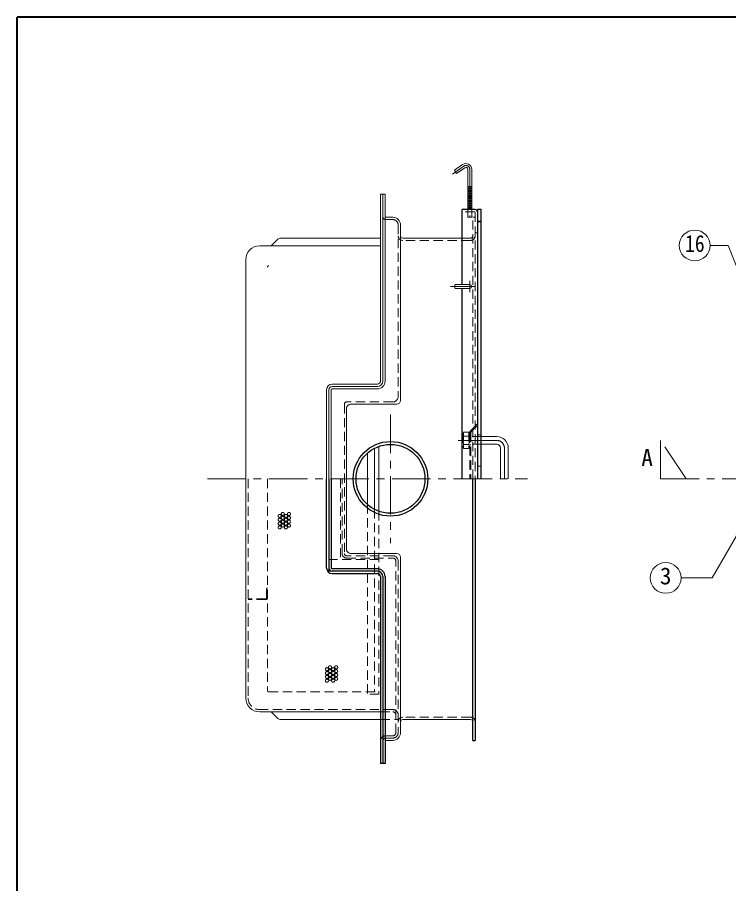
# Model space of a CAD drawing. Units: millimetres at full size, sheet at 1:10; details may follow other scales. Extents: x -2102 to 1948, y -1411 to 1399.
# Drawn here: x -2102 to -1178, y 273 to 1399 of the extents above; entities that cross this region are included whole.
import ezdxf
from ezdxf.enums import TextEntityAlignment as Align

# ---------------------------------------------------------------- set-up
doc = ezdxf.new("R2010")
doc.units = ezdxf.units.MM
doc.header["$LTSCALE"] = 10
doc.linetypes.add('CHAIN1', pattern=[8, 5, -1, 1, -1])
doc.linetypes.add('DASHED1', pattern=[1.8, 1.2, -0.6])
doc.layers.add('0-0____1', color=4, linetype='Continuous', lineweight=9)
doc.styles.add('ＭＳ ゴシック', font='')
doc.styles.get('ＭＳ ゴシック').set_extended_font_data('MS Gothic')

msp = doc.modelspace()

# ---------------------------------------------------------------- linework, layer by layer
at = {"layer": '0-0____1', "color": 1, "lineweight": 40}
for p in [(-2102.14, -1410.54), (1947.86, 1399.46)]:
    msp.add_line(p, (-2102.14, 1399.46), dxfattribs=at)
at = {"layer": '0-0____1', "linetype": 'CHAIN1'}
for p, q in [((-1522.01, 1205.95), (-1536.74, 1195.64)), ((-1514.14, 1201.85), (-1514.14, 1139.56)), ((-1506.64, 1049.46), (-1539.08, 1049.46)), ((-1514.14, 1041.96), (-1514.14, 1056.96)), ((-1617.14, 882.96), (-1617.14, 715.96)), ((-1479.14, 849.46), (-1532.64, 849.46)), ((-1232.81, 799.46), (-1266.14, 849.46)), ((-1266.14, 849.46), (-1266.14, 799.46)), ((-1469.14, 799.46), (-1469.14, 839.46)), ((-1855.14, 799.46), (-1439.14, 799.46)), ((-1266.14, 799.46), (857.86, 799.46))]:
    msp.add_line(p, q, dxfattribs=at)
at = {"layer": '0-0____1', "color": 7, "lineweight": 18}
for p, q in [((-1523.45, 1208), (-1534.08, 1200.55)), ((-1531.21, 1196.46), (-1534.08, 1200.55)), ((-1520.58, 1203.9), (-1531.21, 1196.46)), ((-1516.64, 1201.85), (-1516.64, 1149.46)), ((-1511.64, 1201.85), (-1511.64, 1149.46)), ((-1630.14, 926.46), (-1630.14, 1169.46)), ((-1624.14, 1169.46), (-1630.14, 1169.46)), ((-1627.14, 926.46), (-1627.14, 1169.46)), ((-1624.14, 926.46), (-1624.14, 1169.46)), ((-1178.28, 1102.86), (-1201.81, 1102.86)), ((-1158.11, 1051.7), (-1178.28, 1102.86)), ((-1514.14, 1051.96), (-1532.64, 1051.96)), ((-1514.14, 1046.96), (-1532.64, 1046.96)), ((-1700.14, 799.46), (-1700.14, 915.46)), ((-1697.14, 799.46), (-1697.14, 915.46)), ((-1694.14, 799.46), (-1694.14, 915.46)), ((-1693.14, 922.46), (-1634.14, 922.46)), ((-1634.14, 919.46), (-1693.14, 919.46)), ((-1634.14, 916.46), (-1693.14, 916.46)), ((-1499.14, 854.46), (-1479.14, 854.46)), ((-1638.14, 759.97), (-1638.14, 838.95)), ((-1632.14, 757.32), (-1632.14, 841.59)), ((-1499.14, 844.46), (-1479.14, 844.46)), ((-1474.14, 799.46), (-1474.14, 839.46)), ((-1464.14, 799.46), (-1464.14, 839.46)), ((-1805.14, 799.46), (-1805.14, 514.46)), ((-1674.14, 707.46), (-1674.14, 799.46)), ((-1609.14, 702.46), (-1669.14, 702.46)), ((-1604.14, 697.46), (-1604.14, 469.46)), ((-1787.14, 496.46), (-1630.14, 496.46)), ((-1601.14, 486.46), (-1513.14, 486.46)), ((-1614.14, 459.46), (-1623.14, 459.46))]:
    msp.add_line(p, q, dxfattribs=at)
at = {"layer": '0-0____1'}
for p, q in [((-1516.64, 1179.36), (-1511.64, 1179.36)), ((-1511.64, 1178.49), (-1516.64, 1178.89)), ((-1511.64, 1177.48), (-1516.64, 1177.89)), ((-1511.64, 1176.48), (-1516.64, 1176.89)), ((-1511.64, 1175.48), (-1516.64, 1175.88)), ((-1511.64, 1174.47), (-1516.64, 1174.88)), ((-1511.64, 1173.47), (-1516.64, 1173.88)), ((-1511.64, 1172.47), (-1516.64, 1172.87)), ((-1511.64, 1171.46), (-1516.64, 1171.87)), ((-1511.64, 1170.46), (-1516.64, 1170.87)), ((-1511.64, 1169.46), (-1516.64, 1169.86)), ((-1511.64, 1168.45), (-1516.64, 1168.86)), ((-1511.64, 1167.45), (-1516.64, 1167.86)), ((-1511.64, 1166.45), (-1516.64, 1166.85)), ((-1511.64, 1165.44), (-1516.64, 1165.85)), ((-1511.64, 1164.44), (-1516.64, 1164.85)), ((-1511.64, 1163.44), (-1516.64, 1163.84)), ((-1511.64, 1162.43), (-1516.64, 1162.84)), ((-1511.64, 1161.43), (-1516.64, 1161.84)), ((-1511.64, 1160.43), (-1516.64, 1160.83)), ((-1511.64, 1159.42), (-1516.64, 1159.83)), ((-1511.64, 1158.42), (-1516.64, 1158.83)), ((-1511.64, 1157.42), (-1516.64, 1157.82)), ((-1511.64, 1156.41), (-1516.64, 1156.82)), ((-1511.64, 1155.41), (-1516.64, 1155.82)), ((-1511.64, 1154.41), (-1516.64, 1154.81)), ((-1511.64, 1153.4), (-1516.64, 1153.81)), ((-1511.64, 1152.4), (-1516.64, 1152.81)), ((-1511.64, 1151.4), (-1516.64, 1151.8)), ((-1511.64, 1150.39), (-1516.64, 1150.8)), ((-1512.48, 1149.46), (-1516.64, 1149.8)), ((-1614.14, 1139.46), (-1623.14, 1139.46)), ((-1604.14, 901.46), (-1604.14, 1129.46)), ((-1770.68, 1103.92), (-1763.61, 1110.99)), ((-1760.07, 1112.46), (-1630.14, 1112.46)), ((-1601.14, 1112.46), (-1524.14, 1112.46)), ((-1630.14, 1102.46), (-1787.14, 1102.46)), ((-1805.14, 799.46), (-1805.14, 1084.46)), ((-1674.14, 799.46), (-1674.14, 891.46)), ((-1609.14, 896.46), (-1669.14, 896.46)), ((-1647.14, 766.29), (-1647.14, 832.63)), ((-1770.68, 494.99), (-1763.61, 487.92)), ((-1760.07, 486.46), (-1630.14, 486.46))]:
    msp.add_line(p, q, dxfattribs=at)
at = {"layer": '0-0____1', "color": 5, "lineweight": 25}
for p, q in [((-1507.14, 1149.46), (-1524.14, 1149.46)), ((-1524.14, 1051.96), (-1524.14, 1149.46)), ((-1499.14, 1149.46), (-1504.14, 1149.46)), ((-1504.14, 1149.46), (-1504.14, 799.46)), ((-1499.14, 799.46), (-1499.14, 1149.46)), ((-1524.14, 799.46), (-1524.14, 1046.96)), ((-1700.14, 683.46), (-1700.14, 799.46)), ((-1697.14, 799.46), (-1697.14, 683.46)), ((-1694.14, 799.46), (-1694.14, 683.46)), ((-1510.14, 459.46), (-1510.14, 799.46)), ((-1507.14, 799.46), (-1507.14, 459.46)), ((-1634.14, 682.46), (-1693.14, 682.46)), ((-1634.14, 679.46), (-1693.14, 679.46)), ((-1693.14, 676.46), (-1634.14, 676.46)), ((-1630.14, 672.46), (-1630.14, 429.46)), ((-1627.14, 672.46), (-1627.14, 429.46)), ((-1624.14, 672.46), (-1624.14, 429.46)), ((-1510.14, 459.46), (-1507.14, 459.46)), ((-1624.14, 429.46), (-1630.14, 429.46))]:
    msp.add_line(p, q, dxfattribs=at)
at = {"layer": '0-0____1', "linetype": 'DASHED1'}
for p, q in [((-1516.64, 1149.46), (-1516.64, 1139.46)), ((-1511.64, 1149.46), (-1511.64, 1139.46)), ((-1516.64, 1139.46), (-1511.64, 1139.46)), ((-1510.14, 1139.46), (-1507.14, 1139.46)), ((-1510.14, 799.46), (-1510.14, 1139.46)), ((-1614.14, 1136.46), (-1623.14, 1136.46)), ((-1607.14, 1129.46), (-1607.14, 906.46)), ((-1499.64, 1133.46), (-1504.14, 1133.46)), ((-1499.64, 1133.46), (-1499.64, 799.46)), ((-1513.14, 1109.46), (-1601.14, 1109.46)), ((-1524.14, 1112.46), (-1513.14, 1112.46)), ((-1677.14, 896.46), (-1677.14, 702.46)), ((-1614.14, 899.46), (-1674.14, 899.46)), ((-1513.27, 861.84), (-1504.14, 870.96)), ((-1511.77, 861.21), (-1504.14, 868.84)), ((-1522.14, 859.96), (-1522.64, 858.46)), ((-1522.64, 858.46), (-1522.64, 840.46)), ((-1522.64, 858.46), (-1522.14, 854.96)), ((-1515.14, 859.96), (-1522.14, 859.96)), ((-1522.14, 859.96), (-1522.14, 838.96)), ((-1515.14, 859.96), (-1515.14, 838.96)), ((-1514.64, 858.46), (-1514.64, 840.46)), ((-1514.14, 859.71), (-1514.14, 799.46)), ((-1512.64, 859.09), (-1512.64, 799.46)), ((-1499.64, 856.46), (-1504.14, 856.46)), ((-1515.14, 854.96), (-1522.14, 854.96)), ((-1514.64, 849.46), (-1515.14, 843.96)), ((-1499.14, 854.46), (-1514.64, 854.46)), ((-1512.64, 855.46), (-1514.14, 855.46)), ((-1522.14, 838.96), (-1522.64, 840.46)), ((-1515.14, 843.96), (-1522.14, 843.96)), ((-1515.14, 838.96), (-1522.14, 838.96)), ((-1515.14, 843.96), (-1514.64, 840.46)), ((-1514.64, 840.46), (-1515.14, 838.96)), ((-1499.14, 844.46), (-1514.64, 844.46)), ((-1512.64, 843.46), (-1514.14, 843.46)), ((-1499.64, 816.04), (-1504.14, 816.04)), ((-1802.14, 799.46), (-1802.14, 514.46)), ((-1777.14, 799.46), (-1777.14, 524.46)), ((-1682.14, 799.46), (-1682.14, 694.46)), ((-1680.14, 702.46), (-1680.14, 799.46)), ((-1647.14, 766.29), (-1647.14, 519.46)), ((-1638.14, 759.97), (-1638.14, 522.46)), ((-1632.14, 757.32), (-1632.14, 519.46)), ((-1614.14, 699.46), (-1674.14, 699.46)), ((-1632.14, 694.46), (-1697.14, 694.46)), ((-1674.14, 696.46), (-1614.14, 696.46)), ((-1610.14, 469.46), (-1610.14, 692.46)), ((-1607.14, 692.46), (-1607.14, 469.46)), ((-1697.14, 683.46), (-1697.14, 679.46)), ((-1693.14, 679.46), (-1697.14, 679.46)), ((-1777.14, 657.46), (-1778.14, 657.46)), ((-1778.14, 644.46), (-1778.14, 657.46)), ((-1779.14, 643.46), (-1802.14, 643.46)), ((-1779.14, 642.46), (-1802.14, 642.46)), ((-1775.14, 522.46), (-1632.14, 522.46)), ((-1632.14, 519.46), (-1647.14, 519.46)), ((-1614.14, 499.46), (-1787.14, 499.46)), ((-1630.14, 496.46), (-1614.14, 496.46)), ((-1630.14, 486.46), (-1607.14, 486.46)), ((-1513.14, 489.46), (-1601.14, 489.46)), ((-1623.14, 465.46), (-1614.14, 465.46)), ((-1614.14, 462.46), (-1623.14, 462.46))]:
    msp.add_line(p, q, dxfattribs=at)
at = {"layer": '0-0____1', "color": 7, "linetype": 'DASHED1', "lineweight": 18}
for p, q in [((-1508.14, 1146.46), (-1524.14, 1146.46)), ((-1507.14, 1145.46), (-1507.14, 799.46)), ((-1499.14, 1134.46), (-1504.14, 1134.46)), ((-1504.14, 1119.46), (-1507.14, 1119.46))]:
    msp.add_line(p, q, dxfattribs=at)
at = {"layer": '0-0____1', "linetype": 'DASHED1'}
for points in [[(-1515.14, 859.96), (-1514.64, 858.46), (-1515.14, 854.96), (-1514.64, 849.46)], [(-1522.14, 854.96), (-1522.64, 849.46), (-1522.14, 843.96), (-1522.64, 840.46)]]:
    msp.add_lwpolyline(points, dxfattribs=at)
at = {"layer": '0-0____1', "color": 7, "lineweight": 18}
msp.add_lwpolyline([(-1154.92, 746.82), (-1198.91, 670.63), (-1239.51, 670.63)], dxfattribs=at)
for centre in [(-1221.81, 1102.86), (-1259.51, 670.63)]:
    msp.add_circle(centre, 20, dxfattribs=at)
at = {"layer": '0-0____1', "color": 5, "lineweight": 25}
for radius in [48.5, 44.73]:
    msp.add_circle((-1617.14, 799.46), radius, dxfattribs=at)
at = {"layer": '0-0____1', "linetype": 'DASHED1'}
for centre in [(-1757.12, 753.75), (-1749.12, 753.75), (-1761.12, 751.25), (-1761.12, 746.25), (-1757.12, 748.75), (-1757.12, 743.75), (-1753.12, 751.25), (-1753.12, 746.25), (-1749.12, 748.75), (-1749.12, 743.75), (-1761.12, 741.25), (-1761.12, 736.25), (-1757.12, 738.75), (-1753.12, 741.25), (-1753.12, 736.25), (-1749.12, 738.75), (-1699.76, 551.97), (-1695.76, 554.47), (-1691.76, 551.97), (-1687.76, 554.47), (-1699.76, 546.97), (-1699.76, 541.97), (-1695.76, 549.47), (-1695.76, 544.47), (-1695.76, 539.47), (-1691.76, 546.97), (-1691.76, 541.97), (-1687.76, 549.47), (-1687.76, 544.47), (-1687.76, 539.47), (-1699.76, 536.97), (-1691.76, 536.97)]:
    msp.add_circle(centre, 2, dxfattribs=at)
at = {"layer": '0-0____1', "color": 7, "lineweight": 18}
for centre, radius, start, end in [((-1519.14, 1201.85), 7.5, 0, 125), ((-1519.14, 1201.85), 2.5, 0, 125), ((-1514.14, 1049.46), 2.5, 270, 90), ((-1634.14, 926.46), 7, 270, 0), ((-1634.14, 926.46), 10, 270, 0), ((-1634.14, 926.46), 4, 270, 0), ((-1693.14, 915.46), 7, 90, 180), ((-1693.14, 915.46), 4, 90, 180), ((-1693.14, 915.46), 1, 90, 180), ((-1479.14, 839.46), 15, 0, 90), ((-1479.14, 839.46), 5, 0, 90), ((-1669.14, 707.46), 5, 180, 270), ((-1609.14, 697.46), 5, 0, 90), ((-1787.14, 514.46), 18, 180, 270), ((-1601.14, 483.46), 3, 90, 180), ((-1513.14, 483.46), 3, 0, 90), ((-1614.14, 469.46), 10, 270, 0), ((-1623.14, 458.46), 1, 90, 180)]:
    msp.add_arc(centre, radius, start, end, dxfattribs=at)
at = {"layer": '0-0____1', "linetype": 'CHAIN1'}
for centre, radius, end in [((-1519.14, 1201.85), 5, 125), ((-1479.14, 839.46), 10, 90)]:
    msp.add_arc(centre, radius, 0, end, dxfattribs=at)
at = {"layer": '0-0____1', "color": 5, "lineweight": 25}
for centre, radius, start, end in [((-1507.14, 1146.46), 3, 0, 90), ((-1693.14, 683.46), 7, 180, 270), ((-1693.14, 683.46), 4, 180, 270), ((-1693.14, 683.46), 1, 180, 270), ((-1634.14, 672.46), 10, 0, 90), ((-1634.14, 672.46), 7, 0, 90), ((-1634.14, 672.46), 4, 0, 90)]:
    msp.add_arc(centre, radius, start, end, dxfattribs=at)
at = {"layer": '0-0____1', "linetype": 'DASHED1'}
for centre, radius, start, end in [((-1623.14, 1140.46), 4, 180, 270), ((-1614.14, 1129.46), 7, 0, 90), ((-1601.14, 1115.46), 6, 180, 270), ((-1513.14, 1115.46), 6, 270, 0), ((-1513.14, 1115.46), 3, 270, 0), ((-1775.14, 1074.46), 2, 90, 180), ((-1614.14, 906.46), 7, 270, 0), ((-1674.14, 896.46), 3, 90, 180), ((-1511.14, 859.71), 3, 135, 180), ((-1509.64, 859.09), 3, 135, 180), ((-1674.14, 702.46), 6, 180, 270), ((-1674.14, 702.46), 3, 180, 270), ((-1614.14, 692.46), 7, 0, 90), ((-1614.14, 692.46), 4, 0, 90), ((-1779.14, 644.46), 1, 270, 0), ((-1779.14, 644.46), 2, 270, 0), ((-1775.14, 524.46), 2, 180, 270), ((-1787.14, 514.46), 15, 180, 270), ((-1614.14, 492.46), 7, 0, 90), ((-1614.14, 492.46), 4, 0, 90), ((-1601.14, 483.46), 6, 90, 180), ((-1513.14, 483.46), 6, 0, 90), ((-1623.14, 458.46), 7, 90, 180), ((-1623.14, 458.46), 4, 90, 180), ((-1614.14, 469.46), 7, 270, 0), ((-1614.14, 469.46), 4, 270, 0)]:
    msp.add_arc(centre, radius, start, end, dxfattribs=at)
at = {"layer": '0-0____1'}
for centre, radius, start, end in [((-1623.14, 1140.46), 1, 180, 270), ((-1614.14, 1129.46), 10, 0, 90), ((-1601.14, 1115.46), 3, 180, 270), ((-1774.22, 1107.46), 5, 270, 315), ((-1760.07, 1107.46), 5, 90, 135), ((-1787.14, 1084.46), 18, 90, 180), ((-1609.14, 901.46), 5, 270, 0), ((-1669.14, 891.46), 5, 90, 180), ((-1774.22, 491.46), 5, 45, 90), ((-1760.07, 491.46), 5, 225, 270)]:
    msp.add_arc(centre, radius, start, end, dxfattribs=at)
at = {"layer": '0-0____1', "color": 7, "linetype": 'DASHED1', "lineweight": 18}
msp.add_arc((-1508.14, 1145.46), 1, 0, 90, dxfattribs=at)
at = {"layer": '0-0____1', "color": 7, "lineweight": 18}
msp.add_ellipse((-1532.63, 1049.46), major_axis=(0, -2.5), ratio=0.57, start_param=3.1415927, end_param=6.2831853, dxfattribs=at)

# ---------------------------------------------------------------- texts
at = {"layer": '0-0____1', "color": 7, "style": 'ＭＳ ゴシック', "width": 0.85}
msp.add_text('16', height=21.99, dxfattribs=at).set_placement((-1234.31, 1087.86), align=Align.BOTTOM_LEFT)
at = {"layer": '0-0____1', "color": 7, "style": 'ＭＳ ゴシック'}
for s, p in [('A', (-1291.14, 809.46)), ('3', (-1267.01, 655.63))]:
    msp.add_text(s, height=21.99, dxfattribs=at).set_placement(p, align=Align.BOTTOM_LEFT)

doc.saveas('drawing.dxf')
